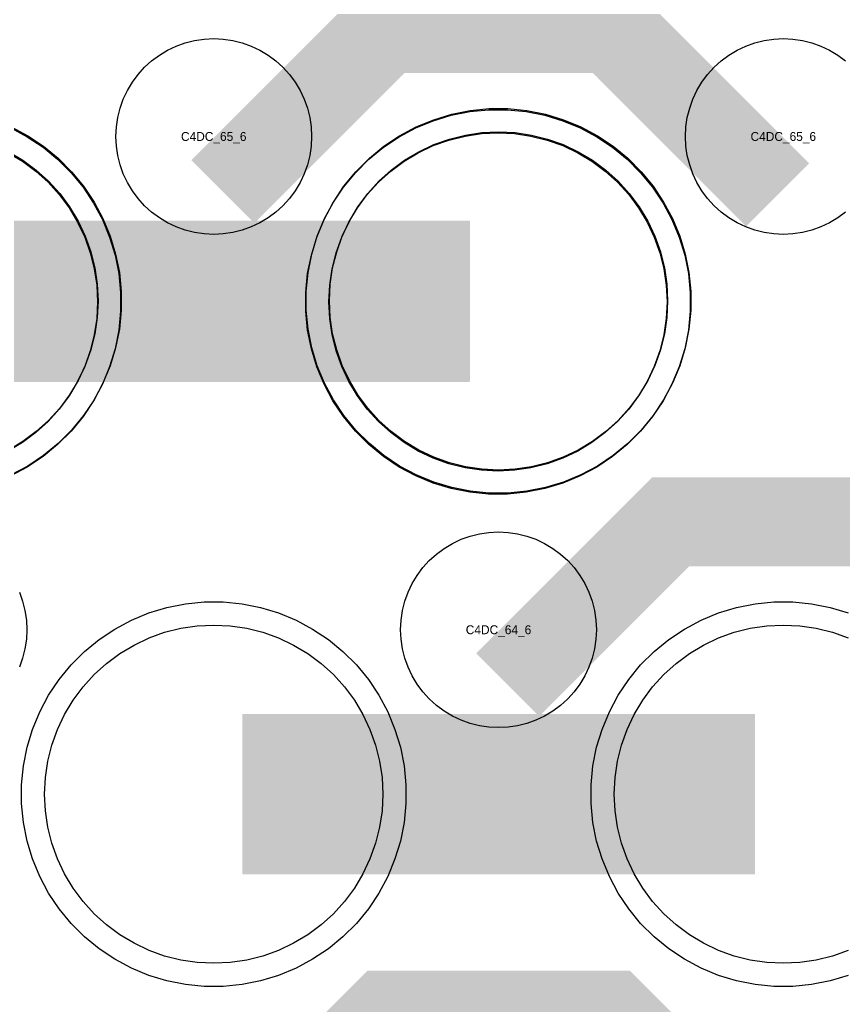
# Model space of a CAD drawing. Extents: x -11880 to 11880, y -14992 to 14992.
# Drawn here: x -10134.5 to -9902.9, y -6031 to -5753.9 of the extents above; entities that cross this region are included whole.
import ezdxf
from ezdxf.enums import TextEntityAlignment as Align

# ---------------------------------------------------------------- set-up
doc = ezdxf.new("R2010")
doc.units = 0
doc.header["$MEASUREMENT"] = 0
for name, color, linetype in [('GDS_775_DT_237', 138, 'CONTINUOUS'), ('RDL1_FS', 34, 'CONTINUOUS'), ('RDL_BS', 160, 'CONTINUOUS')]:
    doc.layers.add(name, color=color, linetype=linetype)

msp = doc.modelspace()

# ---------------------------------------------------------------- linework, layer by layer
at = {"layer": 'RDL1_FS', "color": 241, "true_color": 0xf7abae}
msp.add_lwpolyline([(-10000.149, -5880.691), (-10004.806, -5880.462), (-10009.417, -5879.778), (-10013.94, -5878.646), (-10018.33, -5877.074), (-10022.544, -5875.082), (-10026.544, -5872.684), (-10030.289, -5869.906), (-10033.743, -5866.776), (-10036.873, -5863.322), (-10039.651, -5859.577), (-10042.049, -5855.577), (-10044.041, -5851.363), (-10045.613, -5846.973), (-10046.745, -5842.45), (-10047.429, -5837.839), (-10047.658, -5833.182), (-10047.429, -5828.525), (-10046.745, -5823.914), (-10045.613, -5819.391), (-10044.041, -5815.001), (-10042.049, -5810.787), (-10039.651, -5806.787), (-10036.873, -5803.042), (-10033.743, -5799.588), (-10030.289, -5796.458), (-10026.544, -5793.68), (-10022.544, -5791.282), (-10018.33, -5789.29), (-10013.94, -5787.718), (-10009.417, -5786.586), (-10004.806, -5785.902), (-10000.149, -5785.673), (-9995.492, -5785.902), (-9990.881, -5786.586), (-9986.358, -5787.718), (-9981.968, -5789.29), (-9977.754, -5791.282), (-9973.754, -5793.68), (-9970.009, -5796.458), (-9966.555, -5799.588), (-9963.425, -5803.042), (-9960.647, -5806.787), (-9958.249, -5810.787), (-9956.257, -5815.001), (-9954.685, -5819.391), (-9953.553, -5823.914), (-9952.869, -5828.525), (-9952.64, -5833.182), (-9952.869, -5837.839), (-9953.553, -5842.45), (-9954.685, -5846.973), (-9956.257, -5851.363), (-9958.249, -5855.577), (-9960.647, -5859.577), (-9963.425, -5863.322), (-9966.555, -5866.776), (-9970.009, -5869.906), (-9973.754, -5872.684), (-9977.754, -5875.082), (-9981.968, -5877.074), (-9986.358, -5878.646), (-9990.881, -5879.778), (-9995.492, -5880.462)], close=True, dxfattribs=at)
at = {"layer": 'RDL1_FS'}
for points in [[(-10000, -5880.409), (-10004.657, -5880.18), (-10009.268, -5879.496), (-10013.791, -5878.364), (-10018.181, -5876.792), (-10022.395, -5874.8), (-10026.395, -5872.402), (-10030.14, -5869.624), (-10033.594, -5866.494), (-10036.724, -5863.04), (-10039.502, -5859.295), (-10041.9, -5855.295), (-10043.892, -5851.081), (-10045.464, -5846.691), (-10046.596, -5842.168), (-10047.28, -5837.557), (-10047.509, -5832.9), (-10047.28, -5828.243), (-10046.596, -5823.632), (-10045.464, -5819.109), (-10043.892, -5814.719), (-10041.9, -5810.505), (-10039.502, -5806.505), (-10036.724, -5802.76), (-10033.594, -5799.306), (-10030.14, -5796.176), (-10026.395, -5793.398), (-10022.395, -5791), (-10018.181, -5789.008), (-10013.791, -5787.436), (-10009.268, -5786.304), (-10004.657, -5785.62), (-10000, -5785.391), (-9995.343, -5785.62), (-9990.732, -5786.304), (-9986.209, -5787.436), (-9981.819, -5789.008), (-9977.605, -5791), (-9973.605, -5793.398), (-9969.86, -5796.176), (-9966.406, -5799.306), (-9963.276, -5802.76), (-9960.498, -5806.505), (-9958.1, -5810.505), (-9956.108, -5814.719), (-9954.536, -5819.109), (-9953.404, -5823.632), (-9952.72, -5828.243), (-9952.491, -5832.9), (-9952.72, -5837.557), (-9953.404, -5842.168), (-9954.536, -5846.691), (-9956.108, -5851.081), (-9958.1, -5855.295), (-9960.498, -5859.295), (-9963.276, -5863.04), (-9966.406, -5866.494), (-9969.86, -5869.624), (-9973.605, -5872.402), (-9977.605, -5874.8), (-9981.819, -5876.792), (-9986.209, -5878.364), (-9990.732, -5879.496), (-9995.343, -5880.18)], [(-10080, -6018.974), (-10084.657, -6018.745), (-10089.268, -6018.061), (-10093.791, -6016.929), (-10098.181, -6015.357), (-10102.395, -6013.365), (-10106.395, -6010.967), (-10110.14, -6008.189), (-10113.594, -6005.059), (-10116.724, -6001.605), (-10119.502, -5997.86), (-10121.9, -5993.86), (-10123.892, -5989.646), (-10125.464, -5985.256), (-10126.596, -5980.733), (-10127.28, -5976.122), (-10127.509, -5971.465), (-10127.28, -5966.808), (-10126.596, -5962.197), (-10125.464, -5957.674), (-10123.892, -5953.284), (-10121.9, -5949.07), (-10119.502, -5945.07), (-10116.724, -5941.325), (-10113.594, -5937.871), (-10110.14, -5934.741), (-10106.395, -5931.963), (-10102.395, -5929.565), (-10098.181, -5927.573), (-10093.791, -5926.001), (-10089.268, -5924.869), (-10084.657, -5924.185), (-10080, -5923.956), (-10075.343, -5924.185), (-10070.732, -5924.869), (-10066.209, -5926.001), (-10061.819, -5927.573), (-10057.605, -5929.565), (-10053.605, -5931.963), (-10049.86, -5934.741), (-10046.406, -5937.871), (-10043.276, -5941.325), (-10040.498, -5945.07), (-10038.1, -5949.07), (-10036.108, -5953.284), (-10034.536, -5957.674), (-10033.404, -5962.197), (-10032.72, -5966.808), (-10032.491, -5971.465), (-10032.72, -5976.122), (-10033.404, -5980.733), (-10034.536, -5985.256), (-10036.108, -5989.646), (-10038.1, -5993.86), (-10040.498, -5997.86), (-10043.276, -6001.605), (-10046.406, -6005.059), (-10049.86, -6008.189), (-10053.605, -6010.967), (-10057.605, -6013.365), (-10061.819, -6015.357), (-10066.209, -6016.929), (-10070.732, -6018.061), (-10075.343, -6018.745)]]:
    msp.add_lwpolyline(points, close=True, dxfattribs=at)
at = {"layer": 'RDL1_FS', "color": 241, "true_color": 0xf7abae}
msp.add_lwpolyline([(-10137.754, -5791.282), (-10133.754, -5793.68), (-10130.009, -5796.458), (-10126.555, -5799.588), (-10123.425, -5803.042), (-10120.647, -5806.787), (-10118.249, -5810.787), (-10116.257, -5815.001), (-10114.685, -5819.391), (-10113.553, -5823.914), (-10112.869, -5828.525), (-10112.64, -5833.182), (-10112.869, -5837.839), (-10113.553, -5842.45), (-10114.685, -5846.973), (-10116.257, -5851.363), (-10118.249, -5855.577), (-10120.647, -5859.577), (-10123.425, -5863.322), (-10126.555, -5866.776), (-10130.009, -5869.906), (-10133.754, -5872.684), (-10137.754, -5875.082)], dxfattribs=at)
at = {"layer": 'RDL1_FS'}
for points in [[(-10137.605, -5791), (-10133.605, -5793.398), (-10129.86, -5796.176), (-10126.406, -5799.306), (-10123.276, -5802.76), (-10120.498, -5806.505), (-10118.1, -5810.505), (-10116.108, -5814.719), (-10114.536, -5819.109), (-10113.404, -5823.632), (-10112.72, -5828.243), (-10112.491, -5832.9), (-10112.72, -5837.557), (-10113.404, -5842.168), (-10114.536, -5846.691), (-10116.108, -5851.081), (-10118.1, -5855.295), (-10120.498, -5859.295), (-10123.276, -5863.04), (-10126.406, -5866.494), (-10129.86, -5869.624), (-10133.605, -5872.402), (-10137.605, -5874.8)], [(-9901.819, -6015.357), (-9906.209, -6016.929), (-9910.732, -6018.061), (-9915.343, -6018.745), (-9920, -6018.974), (-9924.657, -6018.745), (-9929.268, -6018.061), (-9933.791, -6016.929), (-9938.181, -6015.357), (-9942.395, -6013.365), (-9946.395, -6010.967), (-9950.14, -6008.189), (-9953.594, -6005.059), (-9956.724, -6001.605), (-9959.502, -5997.86), (-9961.9, -5993.86), (-9963.892, -5989.646), (-9965.464, -5985.256), (-9966.596, -5980.733), (-9967.28, -5976.122), (-9967.509, -5971.465), (-9967.28, -5966.808), (-9966.596, -5962.197), (-9965.464, -5957.674), (-9963.892, -5953.284), (-9961.9, -5949.07), (-9959.502, -5945.07), (-9956.724, -5941.325), (-9953.594, -5937.871), (-9950.14, -5934.741), (-9946.395, -5931.963), (-9942.395, -5929.565), (-9938.181, -5927.573), (-9933.791, -5926.001), (-9929.268, -5924.869), (-9924.657, -5924.185), (-9920, -5923.956), (-9915.343, -5924.185), (-9910.732, -5924.869), (-9906.209, -5926.001), (-9901.819, -5927.573)]]:
    msp.add_lwpolyline(points, dxfattribs=at)
at = {"layer": 'RDL1_FS', "color": 241, "true_color": 0xf7abae}
for points in [[(-10152.147, -5833.182, 45, 45, 0), (-10080.147, -5833.182, 45, 45, 0)], [(-10080.147, -5833.182, 45, 45, 0), (-10008.147, -5833.182, 45, 45, 0)]]:
    msp.add_lwpolyline(points, format="xyseb", dxfattribs=at)
at = {"layer": 'RDL1_FS'}
for points in [[(-10151.998, -5832.9, 45, 45, 0), (-10079.998, -5832.9, 45, 45, 0)], [(-10079.998, -5832.9, 45, 45, 0), (-10007.998, -5832.9, 45, 45, 0)], [(-10071.998, -5971.465, 45, 45, 0), (-9999.998, -5971.465, 45, 45, 0)], [(-9999.998, -5971.465, 45, 45, 0), (-9927.998, -5971.465, 45, 45, 0)]]:
    msp.add_lwpolyline(points, format="xyseb", dxfattribs=at)
at = {"layer": 'RDL_BS'}
for points in [[(-10077.438, -5802.214, 25, 25, 0), (-10031.623, -5756.399, 25, 25, 0), (-9998.07, -5756.399, 25, 25, 0)], [(-9921.599, -5803.113, 25, 25, 0), (-9968.313, -5756.399, 25, 25, 0), (-9998.071, -5756.399, 25, 25, 0)], [(-9997.438, -5940.779, 25, 25, 0), (-9951.623, -5894.964, 25, 25, 0), (-9918.07, -5894.964, 25, 25, 0)], [(-9841.599, -5941.678, 25, 25, 0), (-9888.313, -5894.964, 25, 25, 0), (-9918.071, -5894.964, 25, 25, 0)], [(-10077.438, -6079.344, 25, 25, 0), (-10031.623, -6033.529, 25, 25, 0), (-9998.07, -6033.529, 25, 25, 0)], [(-9921.599, -6080.243, 25, 25, 0), (-9968.313, -6033.529, 25, 25, 0), (-9998.071, -6033.529, 25, 25, 0)]]:
    msp.add_lwpolyline(points, format="xyseb", dxfattribs=at)
for points in [[(-10080, -5814.206), (-10082.693, -5814.074), (-10085.365, -5813.678), (-10087.984, -5813.021), (-10090.519, -5812.114), (-10092.956, -5810.962), (-10095.28, -5809.569), (-10097.443, -5807.966), (-10099.442, -5806.154), (-10101.254, -5804.155), (-10102.857, -5801.992), (-10104.25, -5799.668), (-10105.402, -5797.231), (-10106.309, -5794.696), (-10106.966, -5792.077), (-10107.362, -5789.405), (-10107.494, -5786.712), (-10107.362, -5784.019), (-10106.966, -5781.347), (-10106.309, -5778.728), (-10105.402, -5776.193), (-10104.25, -5773.756), (-10102.857, -5771.432), (-10101.254, -5769.269), (-10099.442, -5767.27), (-10097.443, -5765.458), (-10095.28, -5763.855), (-10092.956, -5762.462), (-10090.519, -5761.31), (-10087.984, -5760.403), (-10085.365, -5759.746), (-10082.693, -5759.35), (-10080, -5759.218), (-10077.307, -5759.35), (-10074.635, -5759.746), (-10072.016, -5760.403), (-10069.481, -5761.31), (-10067.044, -5762.462), (-10064.72, -5763.855), (-10062.557, -5765.458), (-10060.558, -5767.27), (-10058.746, -5769.269), (-10057.143, -5771.432), (-10055.75, -5773.756), (-10054.598, -5776.193), (-10053.691, -5778.728), (-10053.034, -5781.347), (-10052.638, -5784.019), (-10052.506, -5786.712), (-10052.638, -5789.405), (-10053.034, -5792.077), (-10053.691, -5794.696), (-10054.598, -5797.231), (-10055.75, -5799.668), (-10057.143, -5801.992), (-10058.746, -5804.155), (-10060.558, -5806.154), (-10062.557, -5807.966), (-10064.72, -5809.569), (-10067.044, -5810.962), (-10069.481, -5812.114), (-10072.016, -5813.021), (-10074.635, -5813.678), (-10077.307, -5814.074)], [(-10002.644, -5886.9), (-10007.938, -5886.383), (-10013.165, -5885.337), (-10018.205, -5883.806), (-10023.115, -5881.775), (-10027.777, -5879.283), (-10032.191, -5876.336), (-10036.292, -5872.974), (-10040.074, -5869.192), (-10043.436, -5865.091), (-10046.383, -5860.677), (-10048.875, -5856.015), (-10050.906, -5851.105), (-10052.437, -5846.065), (-10053.483, -5840.838), (-10054, -5835.544), (-10054, -5830.256), (-10053.483, -5824.962), (-10052.437, -5819.735), (-10050.906, -5814.695), (-10048.875, -5809.785), (-10046.383, -5805.123), (-10043.436, -5800.709), (-10040.074, -5796.608), (-10036.292, -5792.826), (-10032.191, -5789.464), (-10027.777, -5786.517), (-10023.115, -5784.025), (-10018.205, -5781.994), (-10013.165, -5780.463), (-10007.938, -5779.417), (-10002.644, -5778.9), (-9997.356, -5778.9), (-9992.062, -5779.417), (-9986.835, -5780.463), (-9981.795, -5781.994), (-9976.885, -5784.025), (-9972.223, -5786.517), (-9967.809, -5789.464), (-9963.708, -5792.826), (-9959.926, -5796.608), (-9956.564, -5800.709), (-9953.617, -5805.123), (-9951.125, -5809.785), (-9949.094, -5814.695), (-9947.563, -5819.735), (-9946.517, -5824.962), (-9946, -5830.256), (-9946, -5835.544), (-9946.517, -5840.838), (-9947.563, -5846.065), (-9949.094, -5851.105), (-9951.125, -5856.015), (-9953.617, -5860.677), (-9956.564, -5865.091), (-9959.926, -5869.192), (-9963.708, -5872.974), (-9967.809, -5876.336), (-9972.223, -5879.283), (-9976.885, -5881.775), (-9981.795, -5883.806), (-9986.835, -5885.337), (-9992.062, -5886.383), (-9997.356, -5886.9)], [(-10000, -5952.771), (-10002.693, -5952.639), (-10005.365, -5952.243), (-10007.984, -5951.586), (-10010.519, -5950.679), (-10012.956, -5949.527), (-10015.28, -5948.134), (-10017.443, -5946.531), (-10019.442, -5944.719), (-10021.254, -5942.72), (-10022.857, -5940.557), (-10024.25, -5938.233), (-10025.402, -5935.796), (-10026.309, -5933.261), (-10026.966, -5930.642), (-10027.362, -5927.97), (-10027.494, -5925.277), (-10027.362, -5922.584), (-10026.966, -5919.912), (-10026.309, -5917.293), (-10025.402, -5914.758), (-10024.25, -5912.321), (-10022.857, -5909.997), (-10021.254, -5907.834), (-10019.442, -5905.835), (-10017.443, -5904.023), (-10015.28, -5902.42), (-10012.956, -5901.027), (-10010.519, -5899.875), (-10007.984, -5898.968), (-10005.365, -5898.311), (-10002.693, -5897.915), (-10000, -5897.783), (-9997.307, -5897.915), (-9994.635, -5898.311), (-9992.016, -5898.968), (-9989.481, -5899.875), (-9987.044, -5901.027), (-9984.72, -5902.42), (-9982.557, -5904.023), (-9980.558, -5905.835), (-9978.746, -5907.834), (-9977.143, -5909.997), (-9975.75, -5912.321), (-9974.598, -5914.758), (-9973.691, -5917.293), (-9973.034, -5919.912), (-9972.638, -5922.584), (-9972.506, -5925.277), (-9972.638, -5927.97), (-9973.034, -5930.642), (-9973.691, -5933.261), (-9974.598, -5935.796), (-9975.75, -5938.233), (-9977.143, -5940.557), (-9978.746, -5942.72), (-9980.558, -5944.719), (-9982.557, -5946.531), (-9984.72, -5948.134), (-9987.044, -5949.527), (-9989.481, -5950.679), (-9992.016, -5951.586), (-9994.635, -5952.243), (-9997.307, -5952.639)], [(-10082.644, -6025.465), (-10087.938, -6024.948), (-10093.165, -6023.902), (-10098.205, -6022.371), (-10103.115, -6020.34), (-10107.777, -6017.848), (-10112.191, -6014.901), (-10116.292, -6011.539), (-10120.074, -6007.757), (-10123.436, -6003.656), (-10126.383, -5999.242), (-10128.875, -5994.58), (-10130.906, -5989.67), (-10132.437, -5984.63), (-10133.483, -5979.403), (-10134, -5974.109), (-10134, -5968.821), (-10133.483, -5963.527), (-10132.437, -5958.3), (-10130.906, -5953.26), (-10128.875, -5948.35), (-10126.383, -5943.688), (-10123.436, -5939.274), (-10120.074, -5935.173), (-10116.292, -5931.391), (-10112.191, -5928.029), (-10107.777, -5925.082), (-10103.115, -5922.59), (-10098.205, -5920.559), (-10093.165, -5919.028), (-10087.938, -5917.982), (-10082.644, -5917.465), (-10077.356, -5917.465), (-10072.062, -5917.982), (-10066.835, -5919.028), (-10061.795, -5920.559), (-10056.885, -5922.59), (-10052.223, -5925.082), (-10047.809, -5928.029), (-10043.708, -5931.391), (-10039.926, -5935.173), (-10036.564, -5939.274), (-10033.617, -5943.688), (-10031.125, -5948.35), (-10029.094, -5953.26), (-10027.563, -5958.3), (-10026.517, -5963.527), (-10026, -5968.821), (-10026, -5974.109), (-10026.517, -5979.403), (-10027.563, -5984.63), (-10029.094, -5989.67), (-10031.125, -5994.58), (-10033.617, -5999.242), (-10036.564, -6003.656), (-10039.926, -6007.757), (-10043.708, -6011.539), (-10047.809, -6014.901), (-10052.223, -6017.848), (-10056.885, -6020.34), (-10061.795, -6022.371), (-10066.835, -6023.902), (-10072.062, -6024.948), (-10077.356, -6025.465)]]:
    msp.add_lwpolyline(points, close=True, dxfattribs=at)
for points in [[(-9902.557, -5807.966), (-9904.72, -5809.569), (-9907.044, -5810.962), (-9909.481, -5812.114), (-9912.016, -5813.021), (-9914.635, -5813.678), (-9917.307, -5814.074), (-9920, -5814.206), (-9922.693, -5814.074), (-9925.365, -5813.678), (-9927.984, -5813.021), (-9930.519, -5812.114), (-9932.956, -5810.962), (-9935.28, -5809.569), (-9937.443, -5807.966), (-9939.442, -5806.154), (-9941.254, -5804.155), (-9942.857, -5801.992), (-9944.25, -5799.668), (-9945.402, -5797.231), (-9946.309, -5794.696), (-9946.966, -5792.077), (-9947.362, -5789.405), (-9947.494, -5786.712), (-9947.362, -5784.019), (-9946.966, -5781.347), (-9946.309, -5778.728), (-9945.402, -5776.193), (-9944.25, -5773.756), (-9942.857, -5771.432), (-9941.254, -5769.269), (-9939.442, -5767.27), (-9937.443, -5765.458), (-9935.28, -5763.855), (-9932.956, -5762.462), (-9930.519, -5761.31), (-9927.984, -5760.403), (-9925.365, -5759.746), (-9922.693, -5759.35), (-9920, -5759.218), (-9917.307, -5759.35), (-9914.635, -5759.746), (-9912.016, -5760.403), (-9909.481, -5761.31), (-9907.044, -5762.462), (-9904.72, -5763.855), (-9902.557, -5765.458)], [(-10136.885, -5784.025), (-10132.223, -5786.517), (-10127.809, -5789.464), (-10123.708, -5792.826), (-10119.926, -5796.608), (-10116.564, -5800.709), (-10113.617, -5805.123), (-10111.125, -5809.785), (-10109.094, -5814.695), (-10107.563, -5819.735), (-10106.517, -5824.962), (-10106, -5830.256), (-10106, -5835.544), (-10106.517, -5840.838), (-10107.563, -5846.065), (-10109.094, -5851.105), (-10111.125, -5856.015), (-10113.617, -5860.677), (-10116.564, -5865.091), (-10119.926, -5869.192), (-10123.708, -5872.974), (-10127.809, -5876.336), (-10132.223, -5879.283), (-10136.885, -5881.775)], [(-10134.598, -5914.758), (-10133.691, -5917.293), (-10133.034, -5919.912), (-10132.638, -5922.584), (-10132.506, -5925.277), (-10132.638, -5927.97), (-10133.034, -5930.642), (-10133.691, -5933.261), (-10134.598, -5935.796)], [(-9901.795, -6022.371), (-9906.835, -6023.902), (-9912.062, -6024.948), (-9917.356, -6025.465), (-9922.644, -6025.465), (-9927.938, -6024.948), (-9933.165, -6023.902), (-9938.205, -6022.371), (-9943.115, -6020.34), (-9947.777, -6017.848), (-9952.191, -6014.901), (-9956.292, -6011.539), (-9960.074, -6007.757), (-9963.436, -6003.656), (-9966.383, -5999.242), (-9968.875, -5994.58), (-9970.906, -5989.67), (-9972.437, -5984.63), (-9973.483, -5979.403), (-9974, -5974.109), (-9974, -5968.821), (-9973.483, -5963.527), (-9972.437, -5958.3), (-9970.906, -5953.26), (-9968.875, -5948.35), (-9966.383, -5943.688), (-9963.436, -5939.274), (-9960.074, -5935.173), (-9956.292, -5931.391), (-9952.191, -5928.029), (-9947.777, -5925.082), (-9943.115, -5922.59), (-9938.205, -5920.559), (-9933.165, -5919.028), (-9927.938, -5917.982), (-9922.644, -5917.465), (-9917.356, -5917.465), (-9912.062, -5917.982), (-9906.835, -5919.028), (-9901.795, -5920.559)]]:
    msp.add_lwpolyline(points, dxfattribs=at)
at = {"layer": 'RDL_BS', "color": 241, "true_color": 0xf7abae}
msp.add_lwpolyline([(-10002.793, -5887.182), (-10008.087, -5886.665), (-10013.314, -5885.619), (-10018.354, -5884.088), (-10023.264, -5882.057), (-10027.926, -5879.565), (-10032.34, -5876.618), (-10036.441, -5873.256), (-10040.223, -5869.474), (-10043.585, -5865.373), (-10046.532, -5860.959), (-10049.024, -5856.297), (-10051.055, -5851.387), (-10052.586, -5846.347), (-10053.632, -5841.12), (-10054.149, -5835.826), (-10054.149, -5830.538), (-10053.632, -5825.244), (-10052.586, -5820.017), (-10051.055, -5814.977), (-10049.024, -5810.067), (-10046.532, -5805.405), (-10043.585, -5800.991), (-10040.223, -5796.89), (-10036.441, -5793.108), (-10032.34, -5789.746), (-10027.926, -5786.799), (-10023.264, -5784.307), (-10018.354, -5782.276), (-10013.314, -5780.745), (-10008.087, -5779.699), (-10002.793, -5779.182), (-9997.505, -5779.182), (-9992.211, -5779.699), (-9986.984, -5780.745), (-9981.944, -5782.276), (-9977.034, -5784.307), (-9972.372, -5786.799), (-9967.958, -5789.746), (-9963.857, -5793.108), (-9960.075, -5796.89), (-9956.713, -5800.991), (-9953.766, -5805.405), (-9951.274, -5810.067), (-9949.243, -5814.977), (-9947.712, -5820.017), (-9946.666, -5825.244), (-9946.149, -5830.538), (-9946.149, -5835.826), (-9946.666, -5841.12), (-9947.712, -5846.347), (-9949.243, -5851.387), (-9951.274, -5856.297), (-9953.766, -5860.959), (-9956.713, -5865.373), (-9960.075, -5869.474), (-9963.857, -5873.256), (-9967.958, -5876.618), (-9972.372, -5879.565), (-9977.034, -5882.057), (-9981.944, -5884.088), (-9986.984, -5885.619), (-9992.211, -5886.665), (-9997.505, -5887.182)], close=True, dxfattribs=at)
msp.add_lwpolyline([(-10137.034, -5784.307), (-10132.372, -5786.799), (-10127.958, -5789.746), (-10123.857, -5793.108), (-10120.075, -5796.89), (-10116.713, -5800.991), (-10113.766, -5805.405), (-10111.274, -5810.067), (-10109.243, -5814.977), (-10107.712, -5820.017), (-10106.666, -5825.244), (-10106.149, -5830.538), (-10106.149, -5835.826), (-10106.666, -5841.12), (-10107.712, -5846.347), (-10109.243, -5851.387), (-10111.274, -5856.297), (-10113.766, -5860.959), (-10116.713, -5865.373), (-10120.075, -5869.474), (-10123.857, -5873.256), (-10127.958, -5876.618), (-10132.372, -5879.565), (-10137.034, -5882.057)], dxfattribs=at)

# ---------------------------------------------------------------- texts
at = {"layer": 'GDS_775_DT_237'}
for s, p in [('C4DC_65_6', (-10080, -5786.712)), ('C4DC_65_6', (-10080, -5786.712)), ('C4DC_65_6', (-9920, -5786.712)), ('C4DC_65_6', (-9920, -5786.712)), ('C4DC_64_6', (-10000, -5925.277)), ('C4DC_64_6', (-10000, -5925.277))]:
    msp.add_text(s, height=2.5, dxfattribs=at).set_placement(p, align=Align.MIDDLE_CENTER)

doc.saveas('drawing.dxf')
